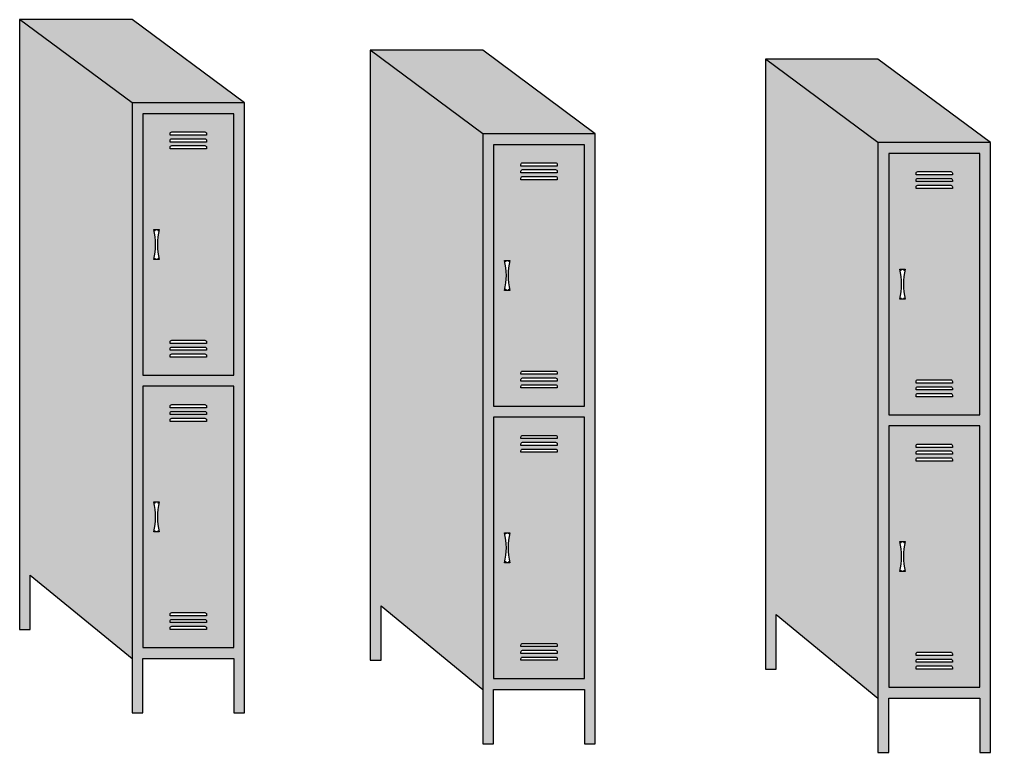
# Model space of a CAD drawing. Header units: millimetres. Extents: x 6614975 to 6624097, y 8742145 to 8746891.
# Drawn here: x 6615357.6 to 6615625, y 8744190.9 to 8744392.8 of the extents above; entities that cross this region are included whole.
import ezdxf

# ---------------------------------------------------------------- set-up
doc = ezdxf.new("R2010")
doc.units = ezdxf.units.MM

msp = doc.modelspace()

# ---------------------------------------------------------------- hatches: boundary and pattern name
at = {"true_color": 0x636466}
h = msp.add_hatch(color=251, dxfattribs=at)
h.dxf.hatch_style = 1
h.paths.add_polyline_path([(6615388.61, 8744369.802), (6615357.61, 8744392.802), (6615357.61, 8744224.802), (6615360.61, 8744224.802), (6615360.61, 8744239.802), (6615388.61, 8744216.81)])
h = msp.add_hatch(color=251, dxfattribs=at)
h.dxf.hatch_style = 1
h.paths.add_polyline_path([(6615388.61, 8744392.802), (6615357.61, 8744392.802), (6615388.61, 8744369.802), (6615419.61, 8744369.802)])
h = msp.add_hatch(color=251, dxfattribs=at)
h.dxf.hatch_style = 1
h.paths.add_polyline_path([(6615485.184, 8744361.307), (6615454.184, 8744384.307), (6615454.184, 8744216.307), (6615457.184, 8744216.307), (6615457.184, 8744231.307), (6615485.184, 8744208.316)])
h = msp.add_hatch(color=251, dxfattribs=at)
h.dxf.hatch_style = 1
h.paths.add_polyline_path([(6615485.184, 8744384.307), (6615454.184, 8744384.307), (6615485.184, 8744361.307), (6615516.184, 8744361.307)])
h = msp.add_hatch(color=251, dxfattribs=at)
h.dxf.hatch_style = 1
h.paths.add_polyline_path([(6615594.013, 8744358.9), (6615563.013, 8744381.9), (6615563.013, 8744213.9), (6615566.013, 8744213.9), (6615566.013, 8744228.9), (6615594.013, 8744205.908)])
h = msp.add_hatch(color=251, dxfattribs=at)
h.dxf.hatch_style = 1
h.paths.add_polyline_path([(6615594.013, 8744381.9), (6615563.013, 8744381.9), (6615594.013, 8744358.9), (6615625.013, 8744358.9)])
h = msp.add_hatch(color=251, dxfattribs=at)
h.dxf.hatch_style = 1
h.paths.add_polyline_path([(6615419.61, 8744369.802), (6615388.61, 8744369.802), (6615388.61, 8744201.802), (6615391.61, 8744201.802), (6615391.61, 8744216.802), (6615416.61, 8744216.802), (6615416.61, 8744201.802), (6615419.61, 8744201.802)])
h.paths.add_polyline_path([(6615416.61, 8744291.802), (6615416.61, 8744219.802), (6615391.61, 8744219.802), (6615391.61, 8744291.802)], flags=16)
h.paths.add_polyline_path([(6615416.61, 8744294.802), (6615391.61, 8744294.802), (6615391.61, 8744366.802), (6615416.61, 8744366.802)], flags=16)
h.paths.add_polyline_path([(6615409.11, 8744299.802), (6615399.11, 8744299.802), (6615399.11, 8744300.242, -0.4142136), (6615399.551, 8744300.683), (6615408.67, 8744300.683, -0.4142136), (6615409.11, 8744300.242)], flags=0)
h.paths.add_polyline_path([(6615409.11, 8744286.297), (6615409.11, 8744285.856), (6615399.11, 8744285.856), (6615399.11, 8744286.297, -0.4142136), (6615399.551, 8744286.737), (6615408.67, 8744286.737, -0.4142136)], flags=0)
h.paths.add_polyline_path([(6615409.11, 8744301.683), (6615399.11, 8744301.683), (6615399.11, 8744302.123, -0.4142136), (6615399.551, 8744302.564), (6615408.67, 8744302.564, -0.4142136), (6615409.11, 8744302.123)], flags=0)
h.paths.add_polyline_path([(6615409.11, 8744284.416), (6615409.11, 8744283.976), (6615399.11, 8744283.976), (6615399.11, 8744284.416, -0.4142136), (6615399.551, 8744284.856), (6615408.67, 8744284.856, -0.4142136)], flags=0)
h.paths.add_polyline_path([(6615409.11, 8744303.564), (6615399.11, 8744303.564), (6615399.11, 8744304.004, -0.4142136), (6615399.551, 8744304.445), (6615408.67, 8744304.445, -0.4142136), (6615409.11, 8744304.004)], flags=0)
h.paths.add_polyline_path([(6615409.11, 8744282.535), (6615409.11, 8744282.095), (6615399.11, 8744282.095), (6615399.11, 8744282.535, -0.4142136), (6615399.551, 8744282.976), (6615408.67, 8744282.976, -0.4142136)], flags=0)
h.paths.add_polyline_path([(6615396.11, 8744259.943, 0.1207012), (6615396.11, 8744251.66), (6615394.61, 8744251.66, 0.120703), (6615394.61, 8744259.943)], flags=0)
h.paths.add_polyline_path([(6615396.11, 8744326.66), (6615394.61, 8744326.66, 0.1207294), (6615394.61, 8744334.943), (6615396.11, 8744334.943, 0.1207329)], flags=0)
h.paths.add_polyline_path([(6615395.76, 8744259.693, -1), (6615395.96, 8744259.693, -1)], flags=0)
h.paths.add_polyline_path([(6615395.86, 8744326.81), (6615395.86, 8744326.91), (6615395.76, 8744326.91, 0.4142136)], flags=0)
h.paths.add_polyline_path([(6615394.76, 8744259.693, -1), (6615394.96, 8744259.693, -1)], flags=0)
h.paths.add_polyline_path([(6615394.86, 8744326.81), (6615394.86, 8744326.91), (6615394.76, 8744326.91, 0.4142136)], flags=0)
h.paths.add_polyline_path([(6615395.76, 8744251.91, -1), (6615395.96, 8744251.91, -1)], flags=0)
h.paths.add_polyline_path([(6615395.86, 8744334.593), (6615395.86, 8744334.693), (6615395.76, 8744334.693, 0.4142136)], flags=0)
h.paths.add_polyline_path([(6615394.76, 8744251.91, -1), (6615394.96, 8744251.91, -1)], flags=0)
h.paths.add_polyline_path([(6615394.86, 8744334.593), (6615394.86, 8744334.693), (6615394.76, 8744334.693, 0.4142136)], flags=0)
h.paths.add_polyline_path([(6615408.67, 8744229.445, -0.4142136), (6615409.11, 8744229.004), (6615409.11, 8744228.564), (6615399.11, 8744228.564), (6615399.11, 8744229.004, -0.4142136), (6615399.551, 8744229.445)], flags=0)
h.paths.add_polyline_path([(6615409.11, 8744357.159), (6615399.11, 8744357.159), (6615399.11, 8744357.599, -0.4142136), (6615399.551, 8744358.04), (6615408.67, 8744358.04, -0.4142136), (6615409.11, 8744357.599)], flags=0)
h.paths.add_polyline_path([(6615408.67, 8744227.564, -0.4142136), (6615409.11, 8744227.123), (6615409.11, 8744226.683), (6615399.11, 8744226.683), (6615399.11, 8744227.123, -0.4142136), (6615399.551, 8744227.564)], flags=0)
h.paths.add_polyline_path([(6615409.11, 8744359.04), (6615399.11, 8744359.04), (6615399.11, 8744359.48, -0.4142136), (6615399.551, 8744359.921), (6615408.67, 8744359.921, -0.4142136), (6615409.11, 8744359.48)], flags=0)
h.paths.add_polyline_path([(6615408.67, 8744225.683, -0.4142136), (6615409.11, 8744225.242), (6615409.11, 8744224.802), (6615399.11, 8744224.802), (6615399.11, 8744225.242, -0.4142136), (6615399.551, 8744225.683)], flags=0)
h.paths.add_polyline_path([(6615409.11, 8744360.921), (6615399.11, 8744360.921), (6615399.11, 8744361.361, -0.4142136), (6615399.551, 8744361.802), (6615408.67, 8744361.802, -0.4142136), (6615409.11, 8744361.361)], flags=0)
h = msp.add_hatch(color=251, dxfattribs=at)
h.dxf.hatch_style = 1
h.paths.add_polyline_path([(6615416.61, 8744366.802), (6615391.61, 8744366.802), (6615391.61, 8744294.802), (6615416.61, 8744294.802)])
h.paths.add_polyline_path([(6615408.67, 8744304.445, -0.4142136), (6615409.11, 8744304.004), (6615409.11, 8744303.564), (6615399.11, 8744303.564), (6615399.11, 8744304.004, -0.4142136), (6615399.551, 8744304.445)], flags=16)
h.paths.add_polyline_path([(6615396.11, 8744326.66), (6615394.61, 8744326.66, 0.1207294), (6615394.61, 8744334.943), (6615396.11, 8744334.943, 0.1207329)], flags=16)
h.paths.add_polyline_path([(6615408.67, 8744302.564, -0.4142136), (6615409.11, 8744302.123), (6615409.11, 8744301.683), (6615399.11, 8744301.683), (6615399.11, 8744302.123, -0.4142136), (6615399.551, 8744302.564)], flags=16)
h.paths.add_polyline_path([(6615395.86, 8744327.01), (6615395.86, 8744326.91), (6615395.96, 8744326.91, 1), (6615395.76, 8744326.91), (6615395.86, 8744326.91), (6615395.86, 8744327.01, 1), (6615395.86, 8744326.81), (6615395.86, 8744326.91), (6615395.76, 8744326.91, 1), (6615395.96, 8744326.91), (6615395.86, 8744326.91), (6615395.86, 8744326.81, 1)], flags=0)
h.paths.add_polyline_path([(6615394.86, 8744327.01), (6615394.86, 8744326.91), (6615394.96, 8744326.91, 1), (6615394.76, 8744326.91), (6615394.86, 8744326.91), (6615394.86, 8744327.01, 1), (6615394.86, 8744326.81), (6615394.86, 8744326.91), (6615394.76, 8744326.91, 1), (6615394.96, 8744326.91), (6615394.86, 8744326.91), (6615394.86, 8744326.81, 1)], flags=0)
h.paths.add_polyline_path([(6615408.67, 8744300.683, -0.4142136), (6615409.11, 8744300.242), (6615409.11, 8744299.802), (6615399.11, 8744299.802), (6615399.11, 8744300.242, -0.4142136), (6615399.551, 8744300.683)], flags=16)
h.paths.add_polyline_path([(6615395.86, 8744334.793), (6615395.86, 8744334.693), (6615395.96, 8744334.693, 1), (6615395.76, 8744334.693), (6615395.86, 8744334.693), (6615395.86, 8744334.793, 1), (6615395.86, 8744334.593), (6615395.86, 8744334.693), (6615395.76, 8744334.693, 1), (6615395.96, 8744334.693), (6615395.86, 8744334.693), (6615395.86, 8744334.593, 1)], flags=0)
h.paths.add_polyline_path([(6615394.86, 8744334.793), (6615394.86, 8744334.693), (6615394.96, 8744334.693, 1), (6615394.76, 8744334.693), (6615394.86, 8744334.693), (6615394.86, 8744334.793, 1), (6615394.86, 8744334.593), (6615394.86, 8744334.693), (6615394.76, 8744334.693, 1), (6615394.96, 8744334.693), (6615394.86, 8744334.693), (6615394.86, 8744334.593, 1)], flags=0)
h.paths.add_polyline_path([(6615399.11, 8744357.159), (6615399.11, 8744357.599, -0.4142136), (6615399.551, 8744358.04), (6615408.67, 8744358.04, -0.4142136), (6615409.11, 8744357.599), (6615409.11, 8744357.159)], flags=16)
h.paths.add_polyline_path([(6615399.11, 8744359.04), (6615399.11, 8744359.48, -0.4142136), (6615399.551, 8744359.921), (6615408.67, 8744359.921, -0.4142136), (6615409.11, 8744359.48), (6615409.11, 8744359.04)], flags=16)
h.paths.add_polyline_path([(6615399.11, 8744360.921), (6615399.11, 8744361.361, -0.4142136), (6615399.551, 8744361.802), (6615408.67, 8744361.802, -0.4142136), (6615409.11, 8744361.361), (6615409.11, 8744360.921)], flags=16)
h = msp.add_hatch(color=251, dxfattribs=at)
h.dxf.hatch_style = 1
h.paths.add_polyline_path([(6615516.184, 8744361.307), (6615485.184, 8744361.307), (6615485.184, 8744193.307), (6615488.184, 8744193.307), (6615488.184, 8744208.307), (6615513.184, 8744208.307), (6615513.184, 8744193.307), (6615516.184, 8744193.307)])
h.paths.add_polyline_path([(6615513.184, 8744283.307), (6615513.184, 8744211.307), (6615488.184, 8744211.307), (6615488.184, 8744283.307)], flags=16)
h.paths.add_polyline_path([(6615513.184, 8744286.307), (6615488.184, 8744286.307), (6615488.184, 8744358.307), (6615513.184, 8744358.307)], flags=16)
h.paths.add_polyline_path([(6615505.684, 8744291.307), (6615495.684, 8744291.307), (6615495.684, 8744291.748, -0.4142136), (6615496.124, 8744292.188), (6615505.243, 8744292.188, -0.4142136), (6615505.684, 8744291.748)], flags=0)
h.paths.add_polyline_path([(6615505.684, 8744277.803), (6615505.684, 8744277.362), (6615495.684, 8744277.362), (6615495.684, 8744277.803, -0.4142136), (6615496.124, 8744278.243), (6615505.243, 8744278.243, -0.4142136)], flags=0)
h.paths.add_polyline_path([(6615505.684, 8744293.188), (6615495.684, 8744293.188), (6615495.684, 8744293.629, -0.4142136), (6615496.124, 8744294.069), (6615505.243, 8744294.069, -0.4142136), (6615505.684, 8744293.629)], flags=0)
h.paths.add_polyline_path([(6615505.684, 8744275.922), (6615505.684, 8744275.481), (6615495.684, 8744275.481), (6615495.684, 8744275.922, -0.4142136), (6615496.124, 8744276.362), (6615505.243, 8744276.362, -0.4142136)], flags=0)
h.paths.add_polyline_path([(6615505.684, 8744295.069), (6615495.684, 8744295.069), (6615495.684, 8744295.51, -0.4142136), (6615496.124, 8744295.95), (6615505.243, 8744295.95, -0.4142136), (6615505.684, 8744295.51)], flags=0)
h.paths.add_polyline_path([(6615505.684, 8744274.041), (6615505.684, 8744273.6), (6615495.684, 8744273.6), (6615495.684, 8744274.041, -0.4142136), (6615496.124, 8744274.481), (6615505.243, 8744274.481, -0.4142136)], flags=0)
h.paths.add_polyline_path([(6615492.684, 8744251.449, 0.1207012), (6615492.684, 8744243.166), (6615491.184, 8744243.166, 0.120703), (6615491.184, 8744251.449)], flags=0)
h.paths.add_polyline_path([(6615492.684, 8744318.166), (6615491.184, 8744318.166, 0.1207294), (6615491.184, 8744326.449), (6615492.684, 8744326.449, 0.1207329)], flags=0)
h.paths.add_polyline_path([(6615492.334, 8744251.199, -1), (6615492.534, 8744251.199, -1)], flags=0)
h.paths.add_polyline_path([(6615492.434, 8744318.316), (6615492.434, 8744318.416), (6615492.334, 8744318.416, 0.4142136)], flags=0)
h.paths.add_polyline_path([(6615491.334, 8744251.199, -1), (6615491.534, 8744251.199, -1)], flags=0)
h.paths.add_polyline_path([(6615491.434, 8744318.316), (6615491.434, 8744318.416), (6615491.334, 8744318.416, 0.4142136)], flags=0)
h.paths.add_polyline_path([(6615492.334, 8744243.416, -1), (6615492.534, 8744243.416, -1)], flags=0)
h.paths.add_polyline_path([(6615492.434, 8744326.099), (6615492.434, 8744326.199), (6615492.334, 8744326.199, 0.4142136)], flags=0)
h.paths.add_polyline_path([(6615491.334, 8744243.416, -1), (6615491.534, 8744243.416, -1)], flags=0)
h.paths.add_polyline_path([(6615491.434, 8744326.099), (6615491.434, 8744326.199), (6615491.334, 8744326.199, 0.4142136)], flags=0)
h.paths.add_polyline_path([(6615505.243, 8744220.95, -0.4142136), (6615505.684, 8744220.51), (6615505.684, 8744220.069), (6615495.684, 8744220.069), (6615495.684, 8744220.51, -0.4142136), (6615496.124, 8744220.95)], flags=0)
h.paths.add_polyline_path([(6615505.684, 8744348.665), (6615495.684, 8744348.665), (6615495.684, 8744349.105, -0.4142136), (6615496.124, 8744349.545), (6615505.243, 8744349.545, -0.4142136), (6615505.684, 8744349.105)], flags=0)
h.paths.add_polyline_path([(6615505.243, 8744219.069, -0.4142136), (6615505.684, 8744218.629), (6615505.684, 8744218.188), (6615495.684, 8744218.188), (6615495.684, 8744218.629, -0.4142136), (6615496.124, 8744219.069)], flags=0)
h.paths.add_polyline_path([(6615505.684, 8744350.545), (6615495.684, 8744350.545), (6615495.684, 8744350.986, -0.4142136), (6615496.124, 8744351.426), (6615505.243, 8744351.426, -0.4142136), (6615505.684, 8744350.986)], flags=0)
h.paths.add_polyline_path([(6615505.243, 8744217.188, -0.4142136), (6615505.684, 8744216.748), (6615505.684, 8744216.307), (6615495.684, 8744216.307), (6615495.684, 8744216.748, -0.4142136), (6615496.124, 8744217.188)], flags=0)
h.paths.add_polyline_path([(6615505.684, 8744352.426), (6615495.684, 8744352.426), (6615495.684, 8744352.867, -0.4142136), (6615496.124, 8744353.307), (6615505.243, 8744353.307, -0.4142136), (6615505.684, 8744352.867)], flags=0)
h = msp.add_hatch(color=251, dxfattribs=at)
h.dxf.hatch_style = 1
h.paths.add_polyline_path([(6615513.184, 8744358.307), (6615488.184, 8744358.307), (6615488.184, 8744286.307), (6615513.184, 8744286.307)])
h.paths.add_polyline_path([(6615505.243, 8744295.95, -0.4142136), (6615505.684, 8744295.51), (6615505.684, 8744295.069), (6615495.684, 8744295.069), (6615495.684, 8744295.51, -0.4142136), (6615496.124, 8744295.95)], flags=16)
h.paths.add_polyline_path([(6615492.684, 8744318.166), (6615491.184, 8744318.166, 0.1207294), (6615491.184, 8744326.449), (6615492.684, 8744326.449, 0.1207329)], flags=16)
h.paths.add_polyline_path([(6615505.243, 8744294.069, -0.4142136), (6615505.684, 8744293.629), (6615505.684, 8744293.188), (6615495.684, 8744293.188), (6615495.684, 8744293.629, -0.4142136), (6615496.124, 8744294.069)], flags=16)
h.paths.add_polyline_path([(6615492.434, 8744318.516), (6615492.434, 8744318.416), (6615492.534, 8744318.416, 1), (6615492.334, 8744318.416), (6615492.434, 8744318.416), (6615492.434, 8744318.516, 1), (6615492.434, 8744318.316), (6615492.434, 8744318.416), (6615492.334, 8744318.416, 1), (6615492.534, 8744318.416), (6615492.434, 8744318.416), (6615492.434, 8744318.316, 1)], flags=0)
h.paths.add_polyline_path([(6615491.434, 8744318.516), (6615491.434, 8744318.416), (6615491.534, 8744318.416, 1), (6615491.334, 8744318.416), (6615491.434, 8744318.416), (6615491.434, 8744318.516, 1), (6615491.434, 8744318.316), (6615491.434, 8744318.416), (6615491.334, 8744318.416, 1), (6615491.534, 8744318.416), (6615491.434, 8744318.416), (6615491.434, 8744318.316, 1)], flags=0)
h.paths.add_polyline_path([(6615505.243, 8744292.188, -0.4142136), (6615505.684, 8744291.748), (6615505.684, 8744291.307), (6615495.684, 8744291.307), (6615495.684, 8744291.748, -0.4142136), (6615496.124, 8744292.188)], flags=16)
h.paths.add_polyline_path([(6615492.434, 8744326.299), (6615492.434, 8744326.199), (6615492.534, 8744326.199, 1), (6615492.334, 8744326.199), (6615492.434, 8744326.199), (6615492.434, 8744326.299, 1), (6615492.434, 8744326.099), (6615492.434, 8744326.199), (6615492.334, 8744326.199, 1), (6615492.534, 8744326.199), (6615492.434, 8744326.199), (6615492.434, 8744326.099, 1)], flags=0)
h.paths.add_polyline_path([(6615491.434, 8744326.299), (6615491.434, 8744326.199), (6615491.534, 8744326.199, 1), (6615491.334, 8744326.199), (6615491.434, 8744326.199), (6615491.434, 8744326.299, 1), (6615491.434, 8744326.099), (6615491.434, 8744326.199), (6615491.334, 8744326.199, 1), (6615491.534, 8744326.199), (6615491.434, 8744326.199), (6615491.434, 8744326.099, 1)], flags=0)
h.paths.add_polyline_path([(6615495.684, 8744348.665), (6615495.684, 8744349.105, -0.4142136), (6615496.124, 8744349.545), (6615505.243, 8744349.545, -0.4142136), (6615505.684, 8744349.105), (6615505.684, 8744348.665)], flags=16)
h.paths.add_polyline_path([(6615495.684, 8744350.545), (6615495.684, 8744350.986, -0.4142136), (6615496.124, 8744351.426), (6615505.243, 8744351.426, -0.4142136), (6615505.684, 8744350.986), (6615505.684, 8744350.545)], flags=16)
h.paths.add_polyline_path([(6615495.684, 8744352.426), (6615495.684, 8744352.867, -0.4142136), (6615496.124, 8744353.307), (6615505.243, 8744353.307, -0.4142136), (6615505.684, 8744352.867), (6615505.684, 8744352.426)], flags=16)
h = msp.add_hatch(color=251, dxfattribs=at)
h.dxf.hatch_style = 1
h.paths.add_polyline_path([(6615625.013, 8744358.9), (6615594.013, 8744358.9), (6615594.013, 8744190.9), (6615597.013, 8744190.9), (6615597.013, 8744205.9), (6615622.013, 8744205.9), (6615622.013, 8744190.9), (6615625.013, 8744190.9)])
h.paths.add_polyline_path([(6615622.013, 8744280.9), (6615622.013, 8744208.9), (6615597.013, 8744208.9), (6615597.013, 8744280.9)], flags=16)
h.paths.add_polyline_path([(6615622.013, 8744283.9), (6615597.013, 8744283.9), (6615597.013, 8744355.9), (6615622.013, 8744355.9)], flags=16)
h.paths.add_polyline_path([(6615614.513, 8744288.9), (6615604.513, 8744288.9), (6615604.513, 8744289.34, -0.4142136), (6615604.954, 8744289.781), (6615614.073, 8744289.781, -0.4142136), (6615614.513, 8744289.34)], flags=0)
h.paths.add_polyline_path([(6615614.513, 8744275.395), (6615614.513, 8744274.955), (6615604.513, 8744274.955), (6615604.513, 8744275.395, -0.4142136), (6615604.954, 8744275.835), (6615614.073, 8744275.835, -0.4142136)], flags=0)
h.paths.add_polyline_path([(6615614.513, 8744290.781), (6615604.513, 8744290.781), (6615604.513, 8744291.221, -0.4142136), (6615604.954, 8744291.662), (6615614.073, 8744291.662, -0.4142136), (6615614.513, 8744291.221)], flags=0)
h.paths.add_polyline_path([(6615614.513, 8744273.514), (6615614.513, 8744273.074), (6615604.513, 8744273.074), (6615604.513, 8744273.514, -0.4142136), (6615604.954, 8744273.955), (6615614.073, 8744273.955, -0.4142136)], flags=0)
h.paths.add_polyline_path([(6615614.513, 8744292.662), (6615604.513, 8744292.662), (6615604.513, 8744293.102, -0.4142136), (6615604.954, 8744293.543), (6615614.073, 8744293.543, -0.4142136), (6615614.513, 8744293.102)], flags=0)
h.paths.add_polyline_path([(6615614.513, 8744271.633), (6615614.513, 8744271.193), (6615604.513, 8744271.193), (6615604.513, 8744271.633, -0.4142136), (6615604.954, 8744272.074), (6615614.073, 8744272.074, -0.4142136)], flags=0)
h.paths.add_polyline_path([(6615601.513, 8744249.041, 0.1207012), (6615601.513, 8744240.758), (6615600.013, 8744240.758, 0.120703), (6615600.013, 8744249.041)], flags=0)
h.paths.add_polyline_path([(6615601.513, 8744315.758), (6615600.013, 8744315.758, 0.1207294), (6615600.013, 8744324.041), (6615601.513, 8744324.041, 0.1207329)], flags=0)
h.paths.add_polyline_path([(6615601.163, 8744248.791, -1), (6615601.363, 8744248.791, -1)], flags=0)
h.paths.add_polyline_path([(6615601.263, 8744315.908), (6615601.263, 8744316.008), (6615601.163, 8744316.008, 0.4142136)], flags=0)
h.paths.add_polyline_path([(6615600.163, 8744248.791, -1), (6615600.363, 8744248.791, -1)], flags=0)
h.paths.add_polyline_path([(6615600.263, 8744315.908), (6615600.263, 8744316.008), (6615600.163, 8744316.008, 0.4142136)], flags=0)
h.paths.add_polyline_path([(6615601.163, 8744241.008, -1), (6615601.363, 8744241.008, -1)], flags=0)
h.paths.add_polyline_path([(6615601.263, 8744323.691), (6615601.263, 8744323.791), (6615601.163, 8744323.791, 0.4142136)], flags=0)
h.paths.add_polyline_path([(6615600.163, 8744241.008, -1), (6615600.363, 8744241.008, -1)], flags=0)
h.paths.add_polyline_path([(6615600.263, 8744323.691), (6615600.263, 8744323.791), (6615600.163, 8744323.791, 0.4142136)], flags=0)
h.paths.add_polyline_path([(6615614.073, 8744218.543, -0.4142136), (6615614.513, 8744218.102), (6615614.513, 8744217.662), (6615604.513, 8744217.662), (6615604.513, 8744218.102, -0.4142136), (6615604.954, 8744218.543)], flags=0)
h.paths.add_polyline_path([(6615614.513, 8744346.257), (6615604.513, 8744346.257), (6615604.513, 8744346.697, -0.4142136), (6615604.954, 8744347.138), (6615614.073, 8744347.138, -0.4142136), (6615614.513, 8744346.697)], flags=0)
h.paths.add_polyline_path([(6615614.073, 8744216.662, -0.4142136), (6615614.513, 8744216.221), (6615614.513, 8744215.781), (6615604.513, 8744215.781), (6615604.513, 8744216.221, -0.4142136), (6615604.954, 8744216.662)], flags=0)
h.paths.add_polyline_path([(6615614.513, 8744348.138), (6615604.513, 8744348.138), (6615604.513, 8744348.578, -0.4142136), (6615604.954, 8744349.019), (6615614.073, 8744349.019, -0.4142136), (6615614.513, 8744348.578)], flags=0)
h.paths.add_polyline_path([(6615614.073, 8744214.781, -0.4142136), (6615614.513, 8744214.34), (6615614.513, 8744213.9), (6615604.513, 8744213.9), (6615604.513, 8744214.34, -0.4142136), (6615604.954, 8744214.781)], flags=0)
h.paths.add_polyline_path([(6615614.513, 8744350.019), (6615604.513, 8744350.019), (6615604.513, 8744350.459, -0.4142136), (6615604.954, 8744350.9), (6615614.073, 8744350.9, -0.4142136), (6615614.513, 8744350.459)], flags=0)
h = msp.add_hatch(color=251, dxfattribs=at)
h.dxf.hatch_style = 1
h.paths.add_polyline_path([(6615622.013, 8744355.9), (6615597.013, 8744355.9), (6615597.013, 8744283.9), (6615622.013, 8744283.9)])
h.paths.add_polyline_path([(6615614.073, 8744293.543, -0.4142136), (6615614.513, 8744293.102), (6615614.513, 8744292.662), (6615604.513, 8744292.662), (6615604.513, 8744293.102, -0.4142136), (6615604.954, 8744293.543)], flags=16)
h.paths.add_polyline_path([(6615601.513, 8744315.758), (6615600.013, 8744315.758, 0.1207294), (6615600.013, 8744324.041), (6615601.513, 8744324.041, 0.1207329)], flags=16)
h.paths.add_polyline_path([(6615614.073, 8744291.662, -0.4142136), (6615614.513, 8744291.221), (6615614.513, 8744290.781), (6615604.513, 8744290.781), (6615604.513, 8744291.221, -0.4142136), (6615604.954, 8744291.662)], flags=16)
h.paths.add_polyline_path([(6615601.263, 8744316.108), (6615601.263, 8744316.008), (6615601.363, 8744316.008, 1), (6615601.163, 8744316.008), (6615601.263, 8744316.008), (6615601.263, 8744316.108, 1), (6615601.263, 8744315.908), (6615601.263, 8744316.008), (6615601.163, 8744316.008, 1), (6615601.363, 8744316.008), (6615601.263, 8744316.008), (6615601.263, 8744315.908, 1)], flags=0)
h.paths.add_polyline_path([(6615600.263, 8744316.108), (6615600.263, 8744316.008), (6615600.363, 8744316.008, 1), (6615600.163, 8744316.008), (6615600.263, 8744316.008), (6615600.263, 8744316.108, 1), (6615600.263, 8744315.908), (6615600.263, 8744316.008), (6615600.163, 8744316.008, 1), (6615600.363, 8744316.008), (6615600.263, 8744316.008), (6615600.263, 8744315.908, 1)], flags=0)
h.paths.add_polyline_path([(6615614.073, 8744289.781, -0.4142136), (6615614.513, 8744289.34), (6615614.513, 8744288.9), (6615604.513, 8744288.9), (6615604.513, 8744289.34, -0.4142136), (6615604.954, 8744289.781)], flags=16)
h.paths.add_polyline_path([(6615601.263, 8744323.891), (6615601.263, 8744323.791), (6615601.363, 8744323.791, 1), (6615601.163, 8744323.791), (6615601.263, 8744323.791), (6615601.263, 8744323.891, 1), (6615601.263, 8744323.691), (6615601.263, 8744323.791), (6615601.163, 8744323.791, 1), (6615601.363, 8744323.791), (6615601.263, 8744323.791), (6615601.263, 8744323.691, 1)], flags=0)
h.paths.add_polyline_path([(6615600.263, 8744323.891), (6615600.263, 8744323.791), (6615600.363, 8744323.791, 1), (6615600.163, 8744323.791), (6615600.263, 8744323.791), (6615600.263, 8744323.891, 1), (6615600.263, 8744323.691), (6615600.263, 8744323.791), (6615600.163, 8744323.791, 1), (6615600.363, 8744323.791), (6615600.263, 8744323.791), (6615600.263, 8744323.691, 1)], flags=0)
h.paths.add_polyline_path([(6615604.513, 8744346.257), (6615604.513, 8744346.697, -0.4142136), (6615604.954, 8744347.138), (6615614.073, 8744347.138, -0.4142136), (6615614.513, 8744346.697), (6615614.513, 8744346.257)], flags=16)
h.paths.add_polyline_path([(6615604.513, 8744348.138), (6615604.513, 8744348.578, -0.4142136), (6615604.954, 8744349.019), (6615614.073, 8744349.019, -0.4142136), (6615614.513, 8744348.578), (6615614.513, 8744348.138)], flags=16)
h.paths.add_polyline_path([(6615604.513, 8744350.019), (6615604.513, 8744350.459, -0.4142136), (6615604.954, 8744350.9), (6615614.073, 8744350.9, -0.4142136), (6615614.513, 8744350.459), (6615614.513, 8744350.019)], flags=16)
h = msp.add_hatch(color=251, dxfattribs=at)
h.dxf.hatch_style = 1
h.paths.add_polyline_path([(6615416.61, 8744291.802), (6615391.61, 8744291.802), (6615391.61, 8744219.802), (6615416.61, 8744219.802)])
h.paths.add_polyline_path([(6615409.11, 8744282.095), (6615399.11, 8744282.095), (6615399.11, 8744282.535, -0.4142136), (6615399.551, 8744282.976), (6615408.67, 8744282.976, -0.4142136), (6615409.11, 8744282.535)], flags=16)
h.paths.add_polyline_path([(6615409.11, 8744283.976), (6615399.11, 8744283.976), (6615399.11, 8744284.416, -0.4142136), (6615399.551, 8744284.856), (6615408.67, 8744284.856, -0.4142136), (6615409.11, 8744284.416)], flags=16)
h.paths.add_polyline_path([(6615409.11, 8744285.856), (6615399.11, 8744285.856), (6615399.11, 8744286.297, -0.4142136), (6615399.551, 8744286.737), (6615408.67, 8744286.737, -0.4142136), (6615409.11, 8744286.297)], flags=16)
h.paths.add_polyline_path([(6615396.11, 8744259.943, 0.1207012), (6615396.11, 8744251.66), (6615394.61, 8744251.66, 0.120703), (6615394.61, 8744259.943)], flags=16)
h.paths.add_polyline_path([(6615395.76, 8744259.693, -1), (6615395.96, 8744259.693, -1)], flags=0)
h.paths.add_polyline_path([(6615394.76, 8744259.693, -1), (6615394.96, 8744259.693, -1)], flags=0)
h.paths.add_polyline_path([(6615395.76, 8744251.91, -1), (6615395.96, 8744251.91, -1)], flags=0)
h.paths.add_polyline_path([(6615394.76, 8744251.91, -1), (6615394.96, 8744251.91, -1)], flags=0)
h.paths.add_polyline_path([(6615408.67, 8744229.445, -0.4142136), (6615409.11, 8744229.004), (6615409.11, 8744228.564), (6615399.11, 8744228.564), (6615399.11, 8744229.004, -0.4142136), (6615399.551, 8744229.445)], flags=16)
h.paths.add_polyline_path([(6615408.67, 8744227.564, -0.4142136), (6615409.11, 8744227.123), (6615409.11, 8744226.683), (6615399.11, 8744226.683), (6615399.11, 8744227.123, -0.4142136), (6615399.551, 8744227.564)], flags=16)
h.paths.add_polyline_path([(6615408.67, 8744225.683, -0.4142136), (6615409.11, 8744225.242), (6615409.11, 8744224.802), (6615399.11, 8744224.802), (6615399.11, 8744225.242, -0.4142136), (6615399.551, 8744225.683)], flags=16)
h = msp.add_hatch(color=251, dxfattribs=at)
h.dxf.hatch_style = 1
h.paths.add_polyline_path([(6615513.184, 8744283.307), (6615488.184, 8744283.307), (6615488.184, 8744211.307), (6615513.184, 8744211.307)])
h.paths.add_polyline_path([(6615505.684, 8744273.6), (6615495.684, 8744273.6), (6615495.684, 8744274.041, -0.4142136), (6615496.124, 8744274.481), (6615505.243, 8744274.481, -0.4142136), (6615505.684, 8744274.041)], flags=16)
h.paths.add_polyline_path([(6615505.684, 8744275.481), (6615495.684, 8744275.481), (6615495.684, 8744275.922, -0.4142136), (6615496.124, 8744276.362), (6615505.243, 8744276.362, -0.4142136), (6615505.684, 8744275.922)], flags=16)
h.paths.add_polyline_path([(6615505.684, 8744277.362), (6615495.684, 8744277.362), (6615495.684, 8744277.803, -0.4142136), (6615496.124, 8744278.243), (6615505.243, 8744278.243, -0.4142136), (6615505.684, 8744277.803)], flags=16)
h.paths.add_polyline_path([(6615492.684, 8744251.449, 0.1207012), (6615492.684, 8744243.166), (6615491.184, 8744243.166, 0.120703), (6615491.184, 8744251.449)], flags=16)
h.paths.add_polyline_path([(6615492.334, 8744251.199, -1), (6615492.534, 8744251.199, -1)], flags=0)
h.paths.add_polyline_path([(6615491.334, 8744251.199, -1), (6615491.534, 8744251.199, -1)], flags=0)
h.paths.add_polyline_path([(6615492.334, 8744243.416, -1), (6615492.534, 8744243.416, -1)], flags=0)
h.paths.add_polyline_path([(6615491.334, 8744243.416, -1), (6615491.534, 8744243.416, -1)], flags=0)
h.paths.add_polyline_path([(6615505.243, 8744220.95, -0.4142136), (6615505.684, 8744220.51), (6615505.684, 8744220.069), (6615495.684, 8744220.069), (6615495.684, 8744220.51, -0.4142136), (6615496.124, 8744220.95)], flags=16)
h.paths.add_polyline_path([(6615505.243, 8744219.069, -0.4142136), (6615505.684, 8744218.629), (6615505.684, 8744218.188), (6615495.684, 8744218.188), (6615495.684, 8744218.629, -0.4142136), (6615496.124, 8744219.069)], flags=16)
h.paths.add_polyline_path([(6615505.243, 8744217.188, -0.4142136), (6615505.684, 8744216.748), (6615505.684, 8744216.307), (6615495.684, 8744216.307), (6615495.684, 8744216.748, -0.4142136), (6615496.124, 8744217.188)], flags=16)
h = msp.add_hatch(color=251, dxfattribs=at)
h.dxf.hatch_style = 1
h.paths.add_polyline_path([(6615622.013, 8744280.9), (6615597.013, 8744280.9), (6615597.013, 8744208.9), (6615622.013, 8744208.9)])
h.paths.add_polyline_path([(6615614.513, 8744271.193), (6615604.513, 8744271.193), (6615604.513, 8744271.633, -0.4142136), (6615604.954, 8744272.074), (6615614.073, 8744272.074, -0.4142136), (6615614.513, 8744271.633)], flags=16)
h.paths.add_polyline_path([(6615614.513, 8744273.074), (6615604.513, 8744273.074), (6615604.513, 8744273.514, -0.4142136), (6615604.954, 8744273.955), (6615614.073, 8744273.955, -0.4142136), (6615614.513, 8744273.514)], flags=16)
h.paths.add_polyline_path([(6615614.513, 8744274.955), (6615604.513, 8744274.955), (6615604.513, 8744275.395, -0.4142136), (6615604.954, 8744275.835), (6615614.073, 8744275.835, -0.4142136), (6615614.513, 8744275.395)], flags=16)
h.paths.add_polyline_path([(6615601.513, 8744249.041, 0.1207012), (6615601.513, 8744240.758), (6615600.013, 8744240.758, 0.120703), (6615600.013, 8744249.041)], flags=16)
h.paths.add_polyline_path([(6615601.163, 8744248.791, -1), (6615601.363, 8744248.791, -1)], flags=0)
h.paths.add_polyline_path([(6615600.163, 8744248.791, -1), (6615600.363, 8744248.791, -1)], flags=0)
h.paths.add_polyline_path([(6615601.163, 8744241.008, -1), (6615601.363, 8744241.008, -1)], flags=0)
h.paths.add_polyline_path([(6615600.163, 8744241.008, -1), (6615600.363, 8744241.008, -1)], flags=0)
h.paths.add_polyline_path([(6615614.073, 8744218.543, -0.4142136), (6615614.513, 8744218.102), (6615614.513, 8744217.662), (6615604.513, 8744217.662), (6615604.513, 8744218.102, -0.4142136), (6615604.954, 8744218.543)], flags=16)
h.paths.add_polyline_path([(6615614.073, 8744216.662, -0.4142136), (6615614.513, 8744216.221), (6615614.513, 8744215.781), (6615604.513, 8744215.781), (6615604.513, 8744216.221, -0.4142136), (6615604.954, 8744216.662)], flags=16)
h.paths.add_polyline_path([(6615614.073, 8744214.781, -0.4142136), (6615614.513, 8744214.34), (6615614.513, 8744213.9), (6615604.513, 8744213.9), (6615604.513, 8744214.34, -0.4142136), (6615604.954, 8744214.781)], flags=16)

# ---------------------------------------------------------------- linework, layer by layer
at = {"color": 18, "true_color": 0x000000}
for p, q in [((6615388.61, 8744369.802), (6615357.61, 8744392.802)), ((6615388.61, 8744392.802), (6615357.61, 8744392.802)), ((6615357.61, 8744392.802), (6615357.61, 8744224.802)), ((6615419.61, 8744369.802), (6615388.61, 8744392.802)), ((6615485.184, 8744361.307), (6615454.184, 8744384.307)), ((6615485.184, 8744384.307), (6615454.184, 8744384.307)), ((6615454.184, 8744384.307), (6615454.184, 8744216.307)), ((6615516.184, 8744361.307), (6615485.184, 8744384.307)), ((6615594.013, 8744358.9), (6615563.013, 8744381.9)), ((6615594.013, 8744381.9), (6615563.013, 8744381.9)), ((6615563.013, 8744381.9), (6615563.013, 8744213.9)), ((6615625.013, 8744358.9), (6615594.013, 8744381.9)), ((6615394.76, 8744334.693), (6615394.96, 8744334.693)), ((6615394.86, 8744334.793), (6615394.86, 8744334.593)), ((6615395.76, 8744334.693), (6615395.96, 8744334.693)), ((6615395.86, 8744334.793), (6615395.86, 8744334.593)), ((6615394.76, 8744326.91), (6615394.96, 8744326.91)), ((6615394.86, 8744327.01), (6615394.86, 8744326.81)), ((6615395.76, 8744326.91), (6615395.96, 8744326.91)), ((6615395.86, 8744327.01), (6615395.86, 8744326.81)), ((6615491.334, 8744326.199), (6615491.534, 8744326.199)), ((6615491.434, 8744326.299), (6615491.434, 8744326.099)), ((6615492.334, 8744326.199), (6615492.534, 8744326.199)), ((6615492.434, 8744326.299), (6615492.434, 8744326.099)), ((6615600.163, 8744323.791), (6615600.363, 8744323.791)), ((6615600.263, 8744323.891), (6615600.263, 8744323.691)), ((6615601.163, 8744323.791), (6615601.363, 8744323.791)), ((6615601.263, 8744323.891), (6615601.263, 8744323.691)), ((6615491.334, 8744318.416), (6615491.534, 8744318.416)), ((6615491.434, 8744318.516), (6615491.434, 8744318.316)), ((6615492.334, 8744318.416), (6615492.534, 8744318.416)), ((6615492.434, 8744318.516), (6615492.434, 8744318.316)), ((6615600.163, 8744316.008), (6615600.363, 8744316.008)), ((6615600.263, 8744316.108), (6615600.263, 8744315.908)), ((6615601.163, 8744316.008), (6615601.363, 8744316.008)), ((6615601.263, 8744316.108), (6615601.263, 8744315.908)), ((6615394.76, 8744259.693), (6615394.96, 8744259.693)), ((6615394.86, 8744259.793), (6615394.86, 8744259.593)), ((6615395.76, 8744259.693), (6615395.96, 8744259.693)), ((6615395.86, 8744259.793), (6615395.86, 8744259.593)), ((6615394.76, 8744251.91), (6615394.96, 8744251.91)), ((6615394.86, 8744252.01), (6615394.86, 8744251.81)), ((6615395.76, 8744251.91), (6615395.96, 8744251.91)), ((6615395.86, 8744252.01), (6615395.86, 8744251.81)), ((6615491.334, 8744251.199), (6615491.534, 8744251.199)), ((6615491.434, 8744251.299), (6615491.434, 8744251.099)), ((6615492.334, 8744251.199), (6615492.534, 8744251.199)), ((6615492.434, 8744251.299), (6615492.434, 8744251.099)), ((6615600.163, 8744248.791), (6615600.363, 8744248.791)), ((6615600.263, 8744248.891), (6615600.263, 8744248.691)), ((6615601.163, 8744248.791), (6615601.363, 8744248.791)), ((6615601.263, 8744248.891), (6615601.263, 8744248.691)), ((6615491.334, 8744243.416), (6615491.534, 8744243.416)), ((6615491.434, 8744243.516), (6615491.434, 8744243.316)), ((6615492.334, 8744243.416), (6615492.534, 8744243.416)), ((6615492.434, 8744243.516), (6615492.434, 8744243.316)), ((6615600.163, 8744241.008), (6615600.363, 8744241.008)), ((6615600.263, 8744241.108), (6615600.263, 8744240.908)), ((6615601.163, 8744241.008), (6615601.363, 8744241.008)), ((6615601.263, 8744241.108), (6615601.263, 8744240.908)), ((6615360.61, 8744224.802), (6615360.61, 8744239.802)), ((6615360.61, 8744239.802), (6615388.61, 8744216.81)), ((6615457.184, 8744216.307), (6615457.184, 8744231.307)), ((6615457.184, 8744231.307), (6615485.184, 8744208.316)), ((6615566.013, 8744213.9), (6615566.013, 8744228.9)), ((6615566.013, 8744228.9), (6615594.013, 8744205.908)), ((6615357.61, 8744224.802), (6615360.61, 8744224.802)), ((6615454.184, 8744216.307), (6615457.184, 8744216.307)), ((6615563.013, 8744213.9), (6615566.013, 8744213.9))]:
    msp.add_line(p, q, dxfattribs=at)
for points in [[(6615391.61, 8744201.802), (6615391.61, 8744216.802), (6615416.61, 8744216.802), (6615416.61, 8744201.802), (6615419.61, 8744201.802), (6615419.61, 8744369.802), (6615388.61, 8744369.802), (6615388.61, 8744201.802)], [(6615391.61, 8744294.802), (6615416.61, 8744294.802), (6615416.61, 8744366.802), (6615391.61, 8744366.802)], [(6615488.184, 8744193.307), (6615488.184, 8744208.307), (6615513.184, 8744208.307), (6615513.184, 8744193.307), (6615516.184, 8744193.307), (6615516.184, 8744361.307), (6615485.184, 8744361.307), (6615485.184, 8744193.307)], [(6615488.184, 8744286.307), (6615513.184, 8744286.307), (6615513.184, 8744358.307), (6615488.184, 8744358.307)], [(6615597.013, 8744190.9), (6615597.013, 8744205.9), (6615622.013, 8744205.9), (6615622.013, 8744190.9), (6615625.013, 8744190.9), (6615625.013, 8744358.9), (6615594.013, 8744358.9), (6615594.013, 8744190.9)], [(6615597.013, 8744283.9), (6615622.013, 8744283.9), (6615622.013, 8744355.9), (6615597.013, 8744355.9)], [(6615391.61, 8744219.802), (6615416.61, 8744219.802), (6615416.61, 8744291.802), (6615391.61, 8744291.802)], [(6615488.184, 8744211.307), (6615513.184, 8744211.307), (6615513.184, 8744283.307), (6615488.184, 8744283.307)], [(6615597.013, 8744208.9), (6615622.013, 8744208.9), (6615622.013, 8744280.9), (6615597.013, 8744280.9)]]:
    msp.add_lwpolyline(points, close=True, dxfattribs=at)
for points in [[(6615409.11, 8744361.361), (6615409.11, 8744360.921), (6615399.11, 8744360.921), (6615399.11, 8744361.361, -0.4142136), (6615399.551, 8744361.802), (6615408.67, 8744361.802, -0.4142136)], [(6615409.11, 8744359.48), (6615409.11, 8744359.04), (6615399.11, 8744359.04), (6615399.11, 8744359.48, -0.4142136), (6615399.551, 8744359.921), (6615408.67, 8744359.921, -0.4142136)], [(6615409.11, 8744357.599), (6615409.11, 8744357.159), (6615399.11, 8744357.159), (6615399.11, 8744357.599, -0.4142136), (6615399.551, 8744358.04), (6615408.67, 8744358.04, -0.4142136)], [(6615505.684, 8744352.867), (6615505.684, 8744352.426), (6615495.684, 8744352.426), (6615495.684, 8744352.867, -0.4142136), (6615496.124, 8744353.307), (6615505.243, 8744353.307, -0.4142136)], [(6615505.684, 8744350.986), (6615505.684, 8744350.545), (6615495.684, 8744350.545), (6615495.684, 8744350.986, -0.4142136), (6615496.124, 8744351.426), (6615505.243, 8744351.426, -0.4142136)], [(6615614.513, 8744350.459), (6615614.513, 8744350.019), (6615604.513, 8744350.019), (6615604.513, 8744350.459, -0.4142136), (6615604.954, 8744350.9), (6615614.073, 8744350.9, -0.4142136)], [(6615505.684, 8744349.105), (6615505.684, 8744348.665), (6615495.684, 8744348.665), (6615495.684, 8744349.105, -0.4142136), (6615496.124, 8744349.545), (6615505.243, 8744349.545, -0.4142136)], [(6615614.513, 8744348.578), (6615614.513, 8744348.138), (6615604.513, 8744348.138), (6615604.513, 8744348.578, -0.4142136), (6615604.954, 8744349.019), (6615614.073, 8744349.019, -0.4142136)], [(6615614.513, 8744346.697), (6615614.513, 8744346.257), (6615604.513, 8744346.257), (6615604.513, 8744346.697, -0.4142136), (6615604.954, 8744347.138), (6615614.073, 8744347.138, -0.4142136)], [(6615394.61, 8744334.943), (6615396.11, 8744334.943, 0.1207329), (6615396.11, 8744326.66), (6615394.61, 8744326.66, 0.1207294)], [(6615491.184, 8744326.449), (6615492.684, 8744326.449, 0.1207329), (6615492.684, 8744318.166), (6615491.184, 8744318.166, 0.1207294)], [(6615600.013, 8744324.041), (6615601.513, 8744324.041, 0.1207329), (6615601.513, 8744315.758), (6615600.013, 8744315.758, 0.1207294)], [(6615409.11, 8744304.004), (6615409.11, 8744303.564), (6615399.11, 8744303.564), (6615399.11, 8744304.004, -0.4142136), (6615399.551, 8744304.445), (6615408.67, 8744304.445, -0.4142136)], [(6615409.11, 8744302.123), (6615409.11, 8744301.683), (6615399.11, 8744301.683), (6615399.11, 8744302.123, -0.4142136), (6615399.551, 8744302.564), (6615408.67, 8744302.564, -0.4142136)], [(6615409.11, 8744300.242), (6615409.11, 8744299.802), (6615399.11, 8744299.802), (6615399.11, 8744300.242, -0.4142136), (6615399.551, 8744300.683), (6615408.67, 8744300.683, -0.4142136)], [(6615505.684, 8744295.51), (6615505.684, 8744295.069), (6615495.684, 8744295.069), (6615495.684, 8744295.51, -0.4142136), (6615496.124, 8744295.95), (6615505.243, 8744295.95, -0.4142136)], [(6615505.684, 8744293.629), (6615505.684, 8744293.188), (6615495.684, 8744293.188), (6615495.684, 8744293.629, -0.4142136), (6615496.124, 8744294.069), (6615505.243, 8744294.069, -0.4142136)], [(6615614.513, 8744293.102), (6615614.513, 8744292.662), (6615604.513, 8744292.662), (6615604.513, 8744293.102, -0.4142136), (6615604.954, 8744293.543), (6615614.073, 8744293.543, -0.4142136)], [(6615505.684, 8744291.748), (6615505.684, 8744291.307), (6615495.684, 8744291.307), (6615495.684, 8744291.748, -0.4142136), (6615496.124, 8744292.188), (6615505.243, 8744292.188, -0.4142136)], [(6615614.513, 8744291.221), (6615614.513, 8744290.781), (6615604.513, 8744290.781), (6615604.513, 8744291.221, -0.4142136), (6615604.954, 8744291.662), (6615614.073, 8744291.662, -0.4142136)], [(6615614.513, 8744289.34), (6615614.513, 8744288.9), (6615604.513, 8744288.9), (6615604.513, 8744289.34, -0.4142136), (6615604.954, 8744289.781), (6615614.073, 8744289.781, -0.4142136)], [(6615409.11, 8744286.297), (6615409.11, 8744285.856), (6615399.11, 8744285.856), (6615399.11, 8744286.297, -0.4142136), (6615399.551, 8744286.737), (6615408.67, 8744286.737, -0.4142136)], [(6615409.11, 8744284.416), (6615409.11, 8744283.976), (6615399.11, 8744283.976), (6615399.11, 8744284.416, -0.4142136), (6615399.551, 8744284.856), (6615408.67, 8744284.856, -0.4142136)], [(6615409.11, 8744282.535), (6615409.11, 8744282.095), (6615399.11, 8744282.095), (6615399.11, 8744282.535, -0.4142136), (6615399.551, 8744282.976), (6615408.67, 8744282.976, -0.4142136)], [(6615505.684, 8744277.803), (6615505.684, 8744277.362), (6615495.684, 8744277.362), (6615495.684, 8744277.803, -0.4142136), (6615496.124, 8744278.243), (6615505.243, 8744278.243, -0.4142136)], [(6615505.684, 8744275.922), (6615505.684, 8744275.481), (6615495.684, 8744275.481), (6615495.684, 8744275.922, -0.4142136), (6615496.124, 8744276.362), (6615505.243, 8744276.362, -0.4142136)], [(6615614.513, 8744275.395), (6615614.513, 8744274.955), (6615604.513, 8744274.955), (6615604.513, 8744275.395, -0.4142136), (6615604.954, 8744275.835), (6615614.073, 8744275.835, -0.4142136)], [(6615505.684, 8744274.041), (6615505.684, 8744273.6), (6615495.684, 8744273.6), (6615495.684, 8744274.041, -0.4142136), (6615496.124, 8744274.481), (6615505.243, 8744274.481, -0.4142136)], [(6615614.513, 8744273.514), (6615614.513, 8744273.074), (6615604.513, 8744273.074), (6615604.513, 8744273.514, -0.4142136), (6615604.954, 8744273.955), (6615614.073, 8744273.955, -0.4142136)], [(6615614.513, 8744271.633), (6615614.513, 8744271.193), (6615604.513, 8744271.193), (6615604.513, 8744271.633, -0.4142136), (6615604.954, 8744272.074), (6615614.073, 8744272.074, -0.4142136)], [(6615409.11, 8744229.004), (6615409.11, 8744228.564), (6615399.11, 8744228.564), (6615399.11, 8744229.004, -0.4142136), (6615399.551, 8744229.445), (6615408.67, 8744229.445, -0.4142136)], [(6615409.11, 8744227.123), (6615409.11, 8744226.683), (6615399.11, 8744226.683), (6615399.11, 8744227.123, -0.4142136), (6615399.551, 8744227.564), (6615408.67, 8744227.564, -0.4142136)], [(6615409.11, 8744225.242), (6615409.11, 8744224.802), (6615399.11, 8744224.802), (6615399.11, 8744225.242, -0.4142136), (6615399.551, 8744225.683), (6615408.67, 8744225.683, -0.4142136)], [(6615505.684, 8744220.51), (6615505.684, 8744220.069), (6615495.684, 8744220.069), (6615495.684, 8744220.51, -0.4142136), (6615496.124, 8744220.95), (6615505.243, 8744220.95, -0.4142136)], [(6615505.684, 8744218.629), (6615505.684, 8744218.188), (6615495.684, 8744218.188), (6615495.684, 8744218.629, -0.4142136), (6615496.124, 8744219.069), (6615505.243, 8744219.069, -0.4142136)], [(6615614.513, 8744218.102), (6615614.513, 8744217.662), (6615604.513, 8744217.662), (6615604.513, 8744218.102, -0.4142136), (6615604.954, 8744218.543), (6615614.073, 8744218.543, -0.4142136)], [(6615505.684, 8744216.748), (6615505.684, 8744216.307), (6615495.684, 8744216.307), (6615495.684, 8744216.748, -0.4142136), (6615496.124, 8744217.188), (6615505.243, 8744217.188, -0.4142136)], [(6615614.513, 8744216.221), (6615614.513, 8744215.781), (6615604.513, 8744215.781), (6615604.513, 8744216.221, -0.4142136), (6615604.954, 8744216.662), (6615614.073, 8744216.662, -0.4142136)], [(6615614.513, 8744214.34), (6615614.513, 8744213.9), (6615604.513, 8744213.9), (6615604.513, 8744214.34, -0.4142136), (6615604.954, 8744214.781), (6615614.073, 8744214.781, -0.4142136)]]:
    msp.add_lwpolyline(points, format="xyb", close=True, dxfattribs=at)
for points in [[(6615394.61, 8744259.943), (6615396.11, 8744259.943, 0.1207012), (6615396.11, 8744251.66), (6615394.61, 8744251.66, 0.120703), (6615394.61, 8744259.943)], [(6615491.184, 8744251.449), (6615492.684, 8744251.449, 0.1207012), (6615492.684, 8744243.166), (6615491.184, 8744243.166, 0.120703), (6615491.184, 8744251.449)], [(6615600.013, 8744249.041), (6615601.513, 8744249.041, 0.1207012), (6615601.513, 8744240.758), (6615600.013, 8744240.758, 0.120703), (6615600.013, 8744249.041)]]:
    msp.add_lwpolyline(points, format="xyb", dxfattribs=at)
for centre in [(6615394.86, 8744334.693), (6615395.86, 8744334.693), (6615394.86, 8744326.91), (6615395.86, 8744326.91), (6615491.434, 8744326.199), (6615492.434, 8744326.199), (6615600.263, 8744323.791), (6615601.263, 8744323.791), (6615491.434, 8744318.416), (6615492.434, 8744318.416), (6615600.263, 8744316.008), (6615601.263, 8744316.008), (6615394.86, 8744259.693), (6615395.86, 8744259.693), (6615394.86, 8744251.91), (6615395.86, 8744251.91), (6615491.434, 8744251.199), (6615492.434, 8744251.199), (6615600.263, 8744248.791), (6615601.263, 8744248.791), (6615491.434, 8744243.416), (6615492.434, 8744243.416), (6615600.263, 8744241.008), (6615601.263, 8744241.008)]:
    msp.add_circle(centre, 0.1, dxfattribs=at)

doc.saveas('drawing.dxf')
